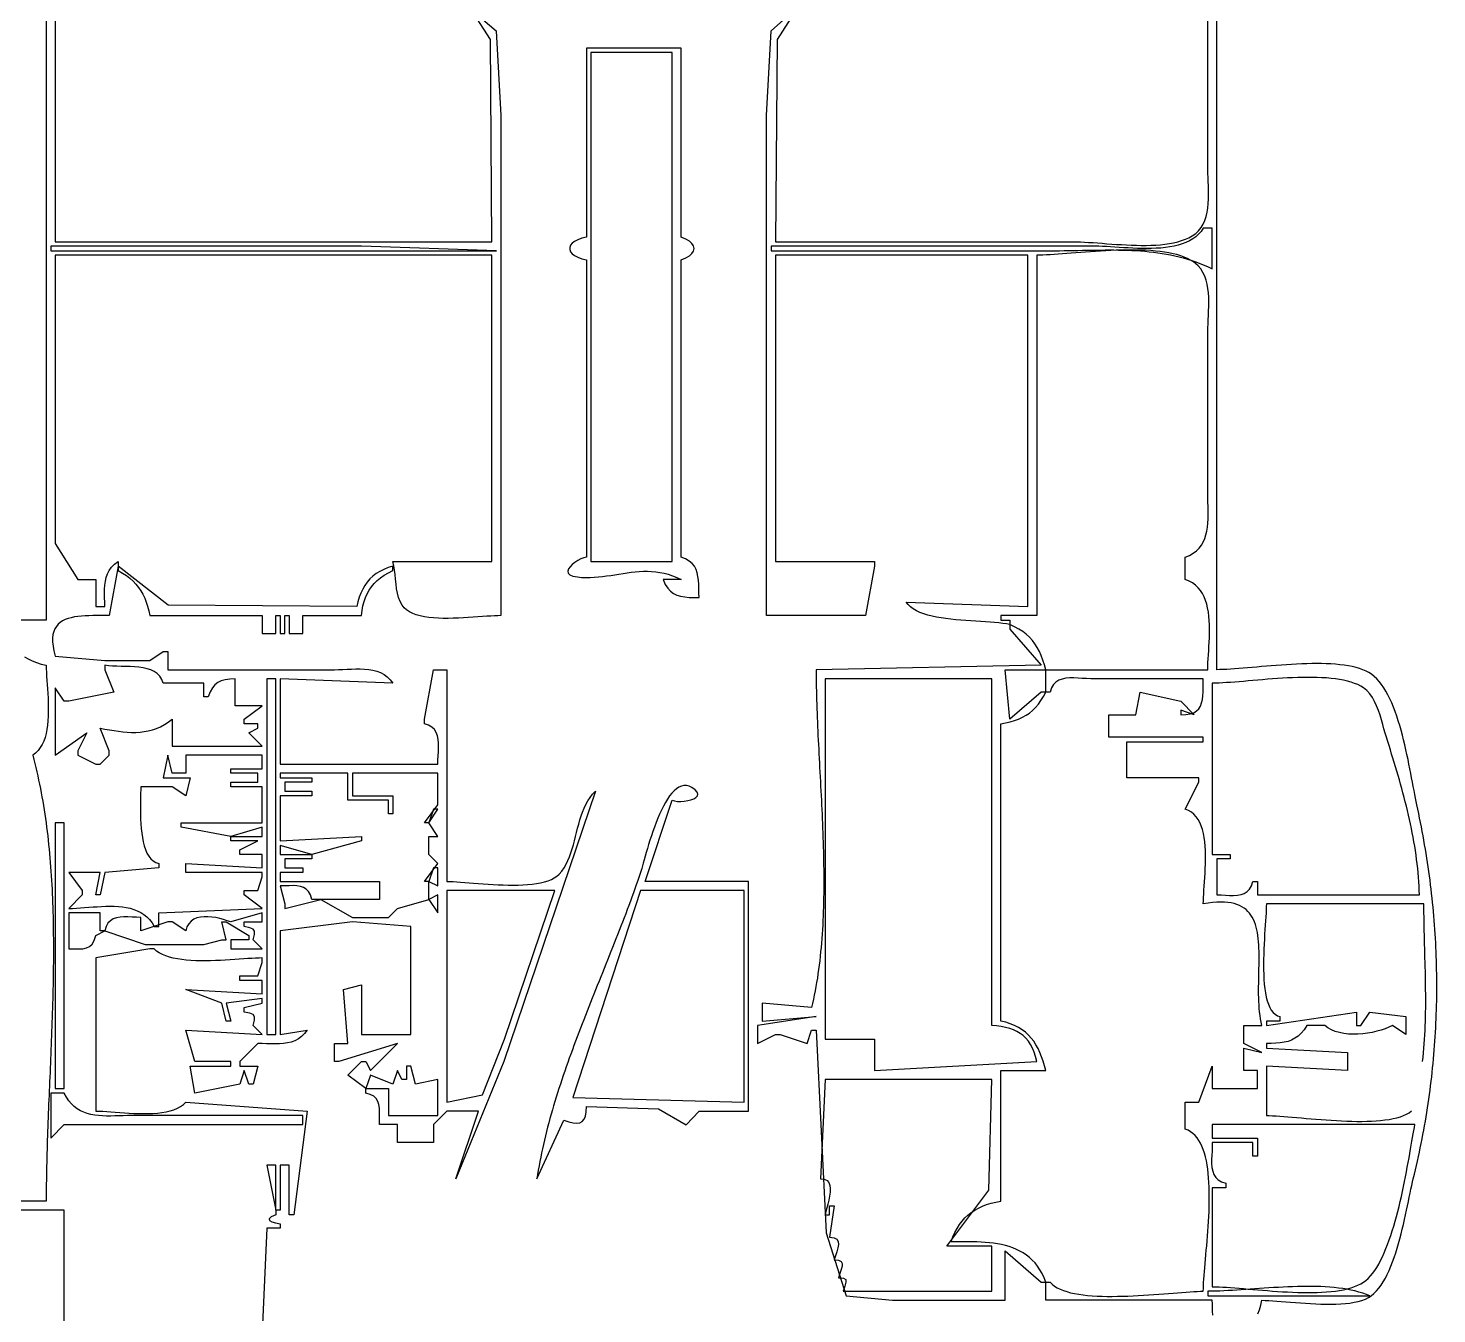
# Model space of a CAD drawing. Header units: metres. Extents: x 0 to 792, y 0 to 1224.
# Drawn here: x 269 to 581.9, y 449 to 734.4 of the extents above; entities that cross this region are included whole.
import ezdxf

# ---------------------------------------------------------------- set-up
doc = ezdxf.new("R2010")
doc.units = ezdxf.units.M

msp = doc.modelspace()

# ---------------------------------------------------------------- linework, layer by layer
for points in [[(273, 1115), (273, 603), (263, 603)], [(577.4243, 562), (577.2719, 562.7129), (577.1166, 563.4788), (576.9576, 564.2937), (576.7941, 565.1534), (576.6253, 566.0539), (576.4506, 566.9912), (576.2692, 567.9612), (576.0802, 568.9599), (575.8831, 569.9831), (575.6769, 571.0269), (575.461, 572.0871), (575.2347, 573.1597), (574.9971, 574.2408), (574.7475, 575.3261), (574.4852, 576.4116), (574.2094, 577.4934), (573.9194, 578.5672), (573.6144, 579.6292), (573.2937, 580.6752), (572.9564, 581.7011), (572.602, 582.7029), (572.2296, 583.6766), (571.8384, 584.618), (571.4277, 585.5232), (570.9968, 586.3881), (570.5449, 587.2086), (570.0713, 587.9806), (569.5752, 588.7001), (569.0559, 589.3631), (568.5126, 589.9655), (567.9445, 590.5032), (567.351, 590.9722), (566.7763, 591.3421), (566.1433, 591.6751), (565.4552, 591.9728), (564.7153, 592.2366), (563.9268, 592.4681), (563.093, 592.6688), (562.2169, 592.8402), (561.302, 592.984), (560.3514, 593.1016), (559.3683, 593.1946), (558.356, 593.2645), (557.3177, 593.3128), (556.2567, 593.3412), (555.1761, 593.351), (554.0792, 593.3439), (552.9692, 593.3213), (551.8494, 593.2849), (550.723, 593.2362), (549.5932, 593.1766), (548.4632, 593.1078), (547.3364, 593.0313), (546.2158, 592.9485), (545.1048, 592.8611), (544.0066, 592.7706), (542.9244, 592.6785), (541.8614, 592.5863), (540.8208, 592.4957), (539.806, 592.408), (538.8201, 592.3249), (537.8663, 592.2479), (536.9479, 592.1785), (536.0682, 592.1183), (535.2303, 592.0689), (534.4374, 592.0316), (533.6929, 592.0081), (533, 592), (533, 1115)], [(275, 751), (275, 687), (372, 687), (371.6821, 731.8951), (362, 747)], [(445, 747), (435.3179, 731.9066), (435, 687), (501, 687), (501.8211, 686.9902), (502.6866, 686.9625), (503.5925, 686.9198), (504.5349, 686.8645), (505.5102, 686.7994), (506.5144, 686.7272), (507.5438, 686.6505), (508.5944, 686.572), (509.6626, 686.4943), (510.7445, 686.4201), (511.8362, 686.352), (512.9339, 686.2929), (514.0339, 686.2452), (515.1322, 686.2117), (516.2251, 686.195), (517.3088, 686.1978), (518.3793, 686.2228), (519.433, 686.2727), (520.466, 686.35), (521.4744, 686.4575), (522.4545, 686.5978), (523.4024, 686.7736), (524.3143, 686.9876), (525.1863, 687.2424), (526.0147, 687.5407), (526.7957, 687.8852), (527.5254, 688.2785), (528.3028, 688.8225), (528.964, 689.4501), (529.5178, 690.1525), (529.9733, 690.9212), (530.3393, 691.7473), (530.6247, 692.6224), (530.8386, 693.5376), (530.9897, 694.4845), (531.087, 695.4543), (531.1395, 696.4384), (531.156, 697.4281), (531.1455, 698.4148), (531.1169, 699.3898), (531.0791, 700.3444), (531.0411, 701.2701), (531.0117, 702.1582), (531, 703), (531, 741)], [(365.0324, 740.5247), (372.9722, 733.787), (374, 715), (374, 604), (373.3238, 603.9881), (372.5655, 603.9552), (371.7333, 603.9055), (370.8357, 603.8431), (369.8809, 603.7721), (368.8774, 603.6967), (367.8336, 603.6211), (366.7578, 603.5494), (365.6584, 603.4857), (364.5437, 603.4343), (363.4222, 603.3991), (362.3022, 603.3845), (361.192, 603.3945), (360.1002, 603.4333), (359.0349, 603.5051), (358.0047, 603.6139), (357.0178, 603.764), (356.0827, 603.9595), (355.2077, 604.2045), (354.4012, 604.5031), (353.6716, 604.8597), (353.0272, 605.2782), (352.4764, 605.7628), (352.0277, 606.3178), (351.583, 607.1257), (351.2499, 608.0175), (351.0065, 608.9751), (350.8314, 609.9804), (350.7027, 611.0152), (350.599, 612.0615), (350.4985, 613.1012), (350.3796, 614.1163), (350.2206, 615.0885), (350, 616), (372, 616), (372, 684), (275, 684), (275, 620), (280, 612), (284, 612), (284, 606), (286, 606), (285.9909, 606.9898), (285.9734, 607.9632), (285.9641, 608.9166), (285.9796, 609.8463), (286.0367, 610.7488), (286.152, 611.6205), (286.3422, 612.4577), (286.6239, 613.2568), (287.0139, 614.0142), (287.5288, 614.7262), (288.1852, 615.3894), (289, 616), (289, 615), (287, 604), (286.0871, 604.0025), (285.1772, 604.0069), (284.2745, 604.0085), (283.3838, 604.0025), (282.5094, 603.9842), (281.6559, 603.9488), (280.8277, 603.8917), (280.0295, 603.8081), (279.2656, 603.6932), (278.5406, 603.5423), (277.8591, 603.3507), (277.2255, 603.1137), (276.6443, 602.8264), (276.12, 602.4843), (275.6571, 602.0824), (275.2602, 601.6162), (274.9338, 601.0809), (274.6823, 600.4716), (274.5103, 599.7838), (274.4222, 599.0127), (274.4227, 598.1534), (274.5161, 597.2014), (274.707, 596.1518), (275, 595), (286, 594), (292, 594), (293, 594), (295, 594), (296, 594), (299, 596), (300, 596), (300, 592), (337, 592), (337.9279, 592.0143), (338.8785, 592.0496), (339.8443, 592.0938), (340.8183, 592.135), (341.7931, 592.1615), (342.7616, 592.1614), (343.7165, 592.1226), (344.6506, 592.0335), (345.5566, 591.8821), (346.4275, 591.6564), (347.2558, 591.3448), (348.0345, 590.9352), (348.7562, 590.4157), (349.4138, 589.7746), (350, 589), (325, 590), (325, 571), (360, 571), (360.0215, 571.9253), (360.0706, 572.8691), (360.1242, 573.8164), (360.1593, 574.752), (360.1527, 575.6608), (360.0813, 576.5276), (359.9221, 577.3373), (359.6519, 578.0748), (359.2477, 578.7249), (358.6864, 579.2726), (357.9448, 579.7026), (357, 580), (357, 581), (359, 592), (362, 592), (362, 545), (362.6551, 544.9894), (363.3852, 544.9598), (364.1837, 544.9139), (365.0441, 544.8549), (365.9598, 544.7855), (366.9244, 544.7088), (367.9312, 544.6276), (368.9739, 544.545), (370.0459, 544.4638), (371.1406, 544.3871), (372.2515, 544.3177), (373.3721, 544.2585), (374.496, 544.2126), (375.6165, 544.1828), (376.7272, 544.1721), (377.8215, 544.1835), (378.8929, 544.2198), (379.9349, 544.2841), (380.941, 544.3792), (381.9047, 544.508), (382.8194, 544.6737), (383.6786, 544.879), (384.4758, 545.1269), (385.2045, 545.4203), (385.8582, 545.7622), (386.4302, 546.1556), (386.9143, 546.6034)], [(528.8518, 681.6558), (528.3509, 682.1221), (527.7873, 682.5484), (527.1643, 682.9362), (526.4851, 683.2871), (525.7529, 683.6025), (524.971, 683.884), (524.1425, 684.133), (523.2708, 684.3511), (522.3589, 684.5397), (521.4103, 684.7005), (520.428, 684.8348), (519.4154, 684.9442), (518.3756, 685.0303), (517.3119, 685.0945), (516.2275, 685.1383), (515.1256, 685.1633), (514.0095, 685.171), (512.8824, 685.1628), (511.7475, 685.1403), (510.608, 685.1049), (509.4672, 685.0583), (508.3284, 685.0019), (507.1946, 684.9372), (506.0693, 684.8657), (504.9555, 684.789), (503.8565, 684.7085), (502.7756, 684.6258), (501.7159, 684.5423), (500.6808, 684.4597), (499.6734, 684.3793), (498.697, 684.3027), (497.7547, 684.2315), (496.8499, 684.167), (495.9857, 684.1109), (495.1654, 684.0646), (494.3921, 684.0297), (493.6693, 684.0076), (493, 684), (493, 604), (485, 604), (485, 603), (487, 603), (487, 602), (486.2549, 602.146), (485.4402, 602.2708), (484.563, 602.3777), (483.6305, 602.4701), (482.6499, 602.5514), (481.6283, 602.6248), (480.5731, 602.6938), (479.4912, 602.7617), (478.39, 602.8319), (477.2766, 602.9077), (476.1582, 602.9925), (475.0419, 603.0895), (473.9351, 603.2023), (472.8448, 603.3341), (471.7783, 603.4883), (470.7427, 603.6683), (469.7452, 603.8773), (468.793, 604.1188), (467.8933, 604.3961), (467.0533, 604.7126), (466.2801, 605.0716), (465.581, 605.4765), (464.9632, 605.9306), (464.4338, 606.4373), (464, 607), (491, 606), (491, 684), (435, 684), (435, 616), (457, 616), (457, 615), (455, 604), (433, 604), (433, 715), (434.0278, 733.8148), (441.392, 740.3742)], [(393, 730), (393, 688), (391.9367, 687.7658), (391.0506, 687.4564), (390.3417, 687.0854), (389.8101, 686.6666), (389.4556, 686.2136), (389.2784, 685.7401), (389.2784, 685.2597), (389.4556, 684.7862), (389.8101, 684.3332), (390.3417, 683.9144), (391.0506, 683.5435), (391.9367, 683.2341), (393, 683), (393, 617), (392.3976, 616.8446), (391.738, 616.5794), (391.0621, 616.2256), (390.4106, 615.8047), (389.8244, 615.3378), (389.3444, 614.8465), (389.0115, 614.3518), (388.8665, 613.8753), (388.9503, 613.4382), (389.3037, 613.0617), (389.9676, 612.7674), (390.983, 612.5764), (391.9281, 612.4973), (392.8666, 612.4646), (393.7992, 612.4729), (394.7263, 612.5168), (395.6487, 612.5907), (396.5668, 612.6893), (397.4813, 612.8071), (398.3928, 612.9386), (399.3019, 613.0785), (400.2091, 613.2212), (401.115, 613.3613), (402.0204, 613.4933), (402.9256, 613.6119), (403.8314, 613.7115), (404.7383, 613.7868), (405.647, 613.8322), (406.5579, 613.8424), (407.4718, 613.8118), (408.3891, 613.735), (409.3106, 613.6067), (410.2367, 613.4212), (411.1681, 613.1733), (412.1054, 612.8574), (413.0491, 612.4681), (414, 612), (410, 612), (410.5012, 610.9318), (411.0575, 610.0756), (411.6731, 609.4074), (412.3523, 608.9036), (413.0992, 608.5403), (413.9183, 608.2938), (414.8136, 608.1402), (415.7895, 608.056), (416.8502, 608.0171), (418, 608), (417.9722, 609.0145), (417.9547, 609.9967), (417.9277, 610.942), (417.8715, 611.8454), (417.7664, 612.7024), (417.5925, 613.508), (417.3302, 614.2577), (416.9596, 614.9466), (416.461, 615.57), (415.8147, 616.1232), (415.001, 616.6015), (414, 617), (414, 683), (415.0377, 683.4159), (415.8448, 683.8878), (416.4213, 684.4018), (416.7673, 684.9439), (416.8826, 685.4999), (416.7673, 686.056), (416.4214, 686.598), (415.8449, 687.112), (415.0377, 687.584), (414, 688), (414, 730), (393, 730)], [(394, 729), (394, 616), (412, 616), (412, 729), (394, 729)], [(530, 690), (529.513, 689.3012), (528.9561, 688.675), (528.334, 688.1177), (527.6513, 687.6257), (526.9127, 687.1954), (526.1228, 686.8231), (525.2865, 686.5052), (524.4083, 686.2381), (523.4929, 686.0182), (522.545, 685.8418), (521.5694, 685.7054), (520.5706, 685.6053), (519.5534, 685.5379), (518.5225, 685.4996), (517.4825, 685.4867), (516.4381, 685.4957), (515.394, 685.5228), (514.3549, 685.5646), (513.3254, 685.6174), (512.3104, 685.6775), (511.3143, 685.7413), (510.342, 685.8052), (509.398, 685.8657), (508.4872, 685.919), (507.6141, 685.9616), (506.7835, 685.9897), (506, 686), (434, 686), (434, 685), (496, 685), (497.031, 685.003), (498.0592, 685.0114), (499.0845, 685.0242), (500.1068, 685.0405), (501.1262, 685.0592), (502.1426, 685.0792), (503.156, 685.0998), (504.1662, 685.1198), (505.1734, 685.1382), (506.1775, 685.1541), (507.1785, 685.1665), (508.1762, 685.1743), (509.1708, 685.1767), (510.1621, 685.1725), (511.1501, 685.1608), (512.1349, 685.1407), (513.1163, 685.111), (514.0944, 685.0709), (515.0691, 685.0193), (516.0403, 684.9553), (517.0081, 684.8778), (517.9725, 684.7859), (518.9333, 684.6786), (519.8906, 684.5548), (520.8443, 684.4136), (521.7944, 684.254), (522.7409, 684.075), (523.6838, 683.8756), (524.6229, 683.6549), (525.5584, 683.4117), (526.4901, 683.1452), (527.418, 682.8544), (528.3421, 682.5382), (529.2624, 682.1956), (530.1788, 681.8257), (531.0914, 681.4275), (532, 681), (532, 690), (530, 690)], [(274, 686), (274, 685), (373, 685), (343, 686), (274, 686)], [(532.1173, 448.7267), (532.0712, 449.5924), (532.0339, 450.429), (532.009, 451.2328), (532, 452), (495, 452), (495, 456), (496, 456), (496.4439, 455.5568), (496.9621, 455.1543), (497.5506, 454.7908), (498.2052, 454.4648), (498.922, 454.1745), (499.697, 453.9183), (500.5261, 453.6947), (501.4052, 453.5019), (502.3304, 453.3383), (503.2977, 453.2023), (504.3029, 453.0923), (505.3422, 453.0066), (506.4113, 452.9436), (507.5064, 452.9016), (508.6234, 452.8791), (509.7582, 452.8744), (510.9068, 452.8858), (512.0653, 452.9118), (513.2295, 452.9506), (514.3954, 453.0008), (515.5591, 453.0605), (516.7164, 453.1282), (517.8634, 453.2023), (518.9961, 453.281), (520.1103, 453.3629), (521.2021, 453.4462), (522.2674, 453.5294), (523.3023, 453.6107), (524.3026, 453.6886), (525.2644, 453.7614), (526.1836, 453.8275), (527.0562, 453.8852), (527.8781, 453.933), (528.6454, 453.9691), (529.3541, 453.992), (530, 454), (530.008, 454.6006), (530.0311, 455.256), (530.0678, 455.9631), (530.1165, 456.7185), (530.1758, 457.5192), (530.2441, 458.3619), (530.32, 459.2436), (530.4019, 460.161), (530.4883, 461.111), (530.5777, 462.0904), (530.6686, 463.096), (530.7595, 464.1248), (530.8489, 465.1734), (530.9352, 466.2387), (531.0171, 467.3176), (531.0928, 468.407), (531.1611, 469.5035), (531.2202, 470.6041), (531.2688, 471.7056), (531.3053, 472.8049), (531.3283, 473.8987), (531.3361, 474.9838), (531.3273, 476.0572), (531.3005, 477.1157), (531.254, 478.156), (531.1863, 479.1751), (531.0961, 480.1697), (530.9817, 481.1366), (530.8416, 482.0728), (530.6744, 482.9751), (530.4785, 483.8402), (530.2524, 484.665), (529.9946, 485.4463), (529.7037, 486.1811), (529.378, 486.866), (529.0161, 487.4979), (528.6165, 488.0738), (528.1777, 488.5903), (527.6982, 489.0443), (527.1763, 489.4327), (526.6108, 489.7523), (526, 490), (526, 496), (529, 496), (532, 504), (532, 499), (542, 499), (542, 503), (539, 503), (539, 508), (543, 507), (539, 509), (539, 513), (543, 513), (542.84, 513.7326), (542.7044, 514.4788), (542.5913, 515.2371), (542.499, 516.0063), (542.4258, 516.785), (542.3697, 517.5718), (542.3292, 518.3654), (542.3023, 519.1646), (542.2873, 519.9679), (542.2824, 520.774), (542.2859, 521.5816), (542.2959, 522.3893), (542.3108, 523.1959), (542.3286, 523.9999), (542.3478, 524.8001), (542.3663, 525.5951), (542.3826, 526.3835), (542.3948, 527.1641), (542.4011, 527.9355), (542.3998, 528.6964), (542.3891, 529.4454), (542.3672, 530.1812), (542.3324, 530.9024), (542.2828, 531.6078), (542.2166, 532.2959), (542.1322, 532.9655), (542.0277, 533.6152), (541.9014, 534.2437), (541.7514, 534.8497), (541.5761, 535.4318), (541.3736, 535.9886), (541.1421, 536.5189), (540.8799, 537.0213), (540.5852, 537.4944), (540.2562, 537.937), (539.8911, 538.3477), (539.4883, 538.7252), (539.0458, 539.068), (538.5619, 539.375), (538.0349, 539.6448), (537.4629, 539.8759), (536.8442, 540.0671), (536.1771, 540.2171), (535.4596, 540.3245), (534.6901, 540.388), (533.8668, 540.4063), (532.988, 540.3779), (532.0517, 540.3016), (531.0563, 540.1761), (530, 540), (530.0107, 540.6757), (530.0403, 541.4155), (530.0847, 542.2125), (530.14, 543.0601), (530.2021, 543.9516), (530.267, 544.8804), (530.3308, 545.8397), (530.3894, 546.8229), (530.4389, 547.8234), (530.4752, 548.8344), (530.4943, 549.8493), (530.4922, 550.8614), (530.465, 551.8641), (530.4086, 552.8505), (530.319, 553.8142), (530.1922, 554.7484), (530.0243, 555.6464), (529.8112, 556.5016), (529.5489, 557.3072), (529.2335, 558.0567), (528.8608, 558.7433), (528.427, 559.3604), (527.928, 559.9013), (527.3599, 560.3593), (526.7185, 560.7277), (526, 561), (529, 567), (529, 568), (513, 568), (513, 576), (530, 576), (530, 577), (509, 577), (509, 582), (515, 582), (516, 587), (525, 585), (528, 582), (525, 583), (525, 582), (526.1338, 582.0206), (527.0821, 582.1733), (527.8613, 582.4491), (528.488, 582.839), (528.9788, 583.3339), (529.3502, 583.9251), (529.6189, 584.6033), (529.8013, 585.3598), (529.9141, 586.1854), (529.9738, 587.0712), (529.9969, 588.0082), (530.0001, 588.9875), (530, 590), (505, 590), (504.0725, 590.0215), (503.1273, 590.0708), (502.1793, 590.1248), (501.2435, 590.1602), (500.335, 590.1539), (499.4688, 590.0828), (498.6599, 589.9238), (497.9232, 589.6537), (497.2739, 589.2494), (496.7269, 588.6878), (496.2973, 587.9457), (496, 587), (495, 587), (495, 592), (531, 592), (531.0107, 592.7711), (531.0398, 593.5856), (531.0827, 594.4382), (531.1345, 595.3235), (531.1906, 596.2363), (531.2464, 597.171), (531.2971, 598.1224), (531.338, 599.0851), (531.3645, 600.0539), (531.3719, 601.0232), (531.3555, 601.9878), (531.3106, 602.9423), (531.2325, 603.8814), (531.1165, 604.7998), (530.9579, 605.692), (530.7521, 606.5527), (530.4944, 607.3766), (530.18, 608.1583), (529.8043, 608.8925), (529.3626, 609.5738), (528.8502, 610.1969), (528.2624, 610.7564), (527.5946, 611.247), (526.842, 611.6633), (526, 612), (526, 617), (526.9465, 617.3778), (527.7694, 617.8356), (528.477, 618.3671), (529.0778, 618.9661), (529.5803, 619.6266), (529.9928, 620.3424), (530.3238, 621.1072), (530.5818, 621.915), (530.7752, 622.7595), (530.9123, 623.6347), (531.0018, 624.5344), (531.0519, 625.4523), (531.0712, 626.3825), (531.068, 627.3186), (531.0509, 628.2546), (531.0282, 629.1842), (531.0084, 630.1014), (531, 631), (531, 667), (531.013, 667.8551), (531.0463, 668.7559), (531.0913, 669.6944), (531.1396, 670.6626), (531.1825, 671.6522), (531.2114, 672.6554), (531.2179, 673.664), (531.1933, 674.67), (531.1291, 675.6653), (531.0167, 676.6418), (530.8476, 677.5916), (530.6133, 678.5064), (530.305, 679.3783), (529.9144, 680.1992), (529.4328, 680.9611), (528.8518, 681.6559)], [(289, 615), (289, 614), (289.9415, 613.451), (290.8022, 612.878), (291.5857, 612.2775), (292.2958, 611.6459), (292.9363, 610.98), (293.5108, 610.2762), (294.0231, 609.5311), (294.4769, 608.7412), (294.876, 607.9032), (295.2242, 607.0134), (295.525, 606.0686), (295.7824, 605.0653), (296, 604), (321, 604), (321, 600), (324, 600), (324, 604), (325, 604), (325, 600), (326, 600), (326, 604), (327, 604), (327, 600), (330, 600), (330, 604), (343, 604), (343.1522, 605.1026), (343.3575, 606.1374), (343.6191, 607.1076), (343.9399, 608.0167), (344.323, 608.8679), (344.7714, 609.6647), (345.2884, 610.4104), (345.8769, 611.1083), (346.54, 611.7619), (347.2808, 612.3745), (348.1023, 612.9495), (349.0077, 613.4902), (350, 614), (350, 615), (348.9444, 614.6618), (347.9742, 614.2694), (347.0862, 613.8213), (346.277, 613.3164), (345.5434, 612.7533), (344.8821, 612.1308), (344.2897, 611.4475), (343.763, 610.7022), (343.2988, 609.8935), (342.8936, 609.0203), (342.5443, 608.0811), (342.2475, 607.0748), (342, 606), (300.1049, 606.3179), (289, 615)], [(487, 602), (487, 601), (494, 593), (444, 592), (444.0023, 591.0575), (444.0091, 590.1097), (444.0203, 589.1566), (444.0357, 588.1986), (444.0549, 587.2356), (444.0778, 586.2679), (444.1043, 585.2957), (444.1341, 584.319), (444.167, 583.338), (444.2028, 582.353), (444.2412, 581.364), (444.2822, 580.3712), (444.3255, 579.3747), (444.3708, 578.3748), (444.4181, 577.3716), (444.467, 576.3651), (444.5174, 575.3557), (444.5691, 574.3434), (444.6218, 573.3284), (444.6754, 572.3109), (444.7297, 571.291), (444.7844, 570.2688), (444.8394, 569.2446), (444.8945, 568.2185), (444.9493, 567.1905), (445.0039, 566.161), (445.0578, 565.1301), (445.111, 564.0978), (445.1633, 563.0644), (445.2144, 562.03), (445.2641, 560.9948), (445.3122, 559.9589), (445.3585, 558.9225), (445.4029, 557.8858), (445.445, 556.8488), (445.4848, 555.8118), (445.522, 554.775), (445.5564, 553.7383), (445.5877, 552.7022), (445.6159, 551.6665), (445.6407, 550.6317), (445.6618, 549.5977), (445.6792, 548.5648), (445.6925, 547.533), (445.7016, 546.5027), (445.7062, 545.4738), (445.7062, 544.4467), (445.7014, 543.4213), (445.6916, 542.398), (445.6765, 541.3768), (445.656, 540.3578), (445.6298, 539.3414), (445.5977, 538.3275), (445.5596, 537.3165), (445.5153, 536.3083), (445.4645, 535.3032), (445.407, 534.3014), (445.3426, 533.303), (445.2712, 532.3081), (445.1925, 531.3169), (445.1063, 530.3295), (445.0124, 529.3462), (444.9106, 528.3671), (444.8008, 527.3923), (444.6826, 526.422), (444.556, 525.4563), (444.4206, 524.4954), (444.2763, 523.5395), (444.123, 522.5887), (443.9603, 521.6432), (443.7881, 520.703), (443.6061, 519.7685), (443.4143, 518.8397), (443.2123, 517.9168), (443, 517), (432, 518), (432, 514), (444, 515), (431, 513), (431, 509), (435, 511), (436, 511), (442, 509), (443, 512), (444, 512), (446.1998, 467), (450.7029, 453.0278), (461, 452), (486, 452), (486, 463), (494, 456), (495, 456), (494.6158, 457.008), (494.1839, 457.9381), (493.7063, 458.7931), (493.1852, 459.5764), (492.6226, 460.2911), (492.0207, 460.9402), (491.3815, 461.527), (490.7071, 462.0545), (489.9997, 462.526), (489.2613, 462.9444), (488.494, 463.3131), (487.6999, 463.6351), (486.8811, 463.9136), (486.0397, 464.1517), (485.1779, 464.3525), (484.2976, 464.5193), (483.4011, 464.655), (482.4903, 464.763), (481.5674, 464.8462), (480.6345, 464.9079), (479.6937, 464.9511), (478.7471, 464.9791), (477.7967, 464.995), (476.8447, 465.0019), (475.8932, 465.0029), (474.9442, 465.0012), (474, 465), (474.3953, 466.058), (474.8343, 467.0419), (475.3181, 467.9536), (475.8478, 468.7952), (476.4243, 469.5686), (477.0487, 470.2759), (477.7222, 470.9192), (478.4457, 471.5003), (479.2203, 472.0214), (480.047, 472.4845), (480.927, 472.8915), (481.8612, 473.2446), (482.8507, 473.5457), (483.8966, 473.7968), (485, 474), (485, 503), (495, 503), (494.724, 504.0704), (494.419, 505.0953), (494.0813, 506.0734), (493.7071, 507.0035), (493.2926, 507.8846), (492.8341, 508.7153), (492.3279, 509.4946), (491.77, 510.2212), (491.1569, 510.8941), (490.4847, 511.512), (489.7496, 512.0738), (488.9479, 512.5783), (488.0759, 513.0243), (487.1297, 513.4107), (486.1057, 513.7363), (485, 514), (485, 580), (486.0843, 580.1957), (487.1066, 580.4313), (488.0693, 580.7116), (488.9752, 581.0411), (489.8268, 581.4246), (490.6267, 581.8669), (491.3776, 582.3725), (492.0821, 582.9462), (492.7428, 583.5926), (493.3623, 584.3165), (493.9433, 585.1226), (494.4883, 586.0155), (495, 587), (494, 587), (487, 581), (486, 592), (495, 592), (494.6984, 593.1044), (494.3656, 594.147), (493.996, 595.1292), (493.5837, 596.0529), (493.1229, 596.9195), (492.6079, 597.7308), (492.0329, 598.4885), (491.3921, 599.1941), (490.6798, 599.8494), (489.8902, 600.4559), (489.0176, 601.0155), (488.0561, 601.5296), (487, 602)], [(268.1994, 594.8759), (269.0239, 594.3843), (269.9138, 593.9509), (270.8714, 593.5757), (271.8993, 593.2588), (273, 593), (273.0119, 592.2308), (273.0445, 591.4085), (273.093, 590.5393), (273.1525, 589.6295), (273.2183, 588.6853), (273.2856, 587.7132), (273.3496, 586.7193), (273.4054, 585.71), (273.4482, 584.6915), (273.4733, 583.6702), (273.4759, 582.6524), (273.4511, 581.6443), (273.3942, 580.6523), (273.3003, 579.6826), (273.1647, 578.7415), (272.9824, 577.8354), (272.7489, 576.9706), (272.4591, 576.1533), (272.1084, 575.3897), (271.692, 574.6864), (271.2049, 574.0494), (270.6425, 573.4852), (270, 573), (270.2403, 572.0912), (270.4729, 571.1783), (270.6976, 570.2613), (270.9148, 569.3404), (271.1244, 568.4156), (271.3265, 567.487), (271.5214, 566.5547), (271.7091, 565.6187), (271.8896, 564.6791), (272.0632, 563.736), (272.23, 562.7895), (272.3899, 561.8396), (272.5433, 560.8865), (272.69, 559.9301), (272.8304, 558.9706), (272.9645, 558.0081), (273.0923, 557.0426), (273.214, 556.0741), (273.3298, 555.1029), (273.4397, 554.1289), (273.5438, 553.1522), (273.6423, 552.1729), (273.7353, 551.1911), (273.8228, 550.2069), (273.905, 549.2202), (273.9819, 548.2313), (274.0538, 547.2402), (274.1207, 546.2469), (274.1827, 545.2515), (274.24, 544.2542), (274.2926, 543.2549), (274.3406, 542.2538), (274.3842, 541.2509), (274.4235, 540.2463), (274.4586, 539.2402), (274.4896, 538.2324), (274.5166, 537.2232), (274.5397, 536.2127), (274.559, 535.2008), (274.5747, 534.1876), (274.5868, 533.1734), (274.5955, 532.158), (274.6008, 531.1416), (274.603, 530.1243), (274.602, 529.1061), (274.598, 528.0871), (274.5912, 527.0675), (274.5815, 526.0472), (274.5692, 525.0263), (274.5544, 524.005), (274.5371, 522.9833), (274.5175, 521.9612), (274.4956, 520.9389), (274.4717, 519.9164), (274.4457, 518.8938), (274.4179, 517.8712), (274.3882, 516.8486), (274.3569, 515.8262), (274.3241, 514.8039), (274.2898, 513.782), (274.2541, 512.7603), (274.2173, 511.7392), (274.1793, 510.7185), (274.1403, 509.6984), (274.1004, 508.6789), (274.0597, 507.6602), (274.0184, 506.6423), (273.9765, 505.6253), (273.9341, 504.6092), (273.8914, 503.5942), (273.8485, 502.5803), (273.8054, 501.5676), (273.7623, 500.5561), (273.7194, 499.546), (273.6766, 498.5372), (273.6342, 497.53), (273.5922, 496.5243), (273.5507, 495.5203), (273.5099, 494.518), (273.4699, 493.5175), (273.4307, 492.5188), (273.3925, 491.5221), (273.3555, 490.5274), (273.3196, 489.5348), (273.285, 488.5444), (273.2519, 487.5562), (273.2203, 486.5704), (273.1904, 485.5869), (273.1622, 484.6059), (273.1359, 483.6275), (273.1115, 482.6517), (273.0893, 481.6786), (273.0693, 480.7082), (273.0515, 479.7407), (273.0362, 478.7762), (273.0235, 477.8146), (273.0133, 476.8562), (273.006, 475.9008), (273.0015, 474.9487), (273, 474), (223, 474)], [(286, 593), (286, 592), (288, 587), (278, 585), (277, 585), (275, 588), (275, 573), (282, 578), (280, 574), (280, 573), (284, 571), (285, 571), (287, 573), (287, 574), (285, 579), (286.0422, 578.8085), (287.0677, 578.6279), (288.0772, 578.4639), (289.0715, 578.3219), (290.0515, 578.2075), (291.0181, 578.1262), (291.9719, 578.0836), (292.914, 578.0851), (293.8452, 578.1363), (294.7662, 578.2428), (295.6779, 578.41), (296.5811, 578.6436), (297.4768, 578.949), (298.3656, 579.3318), (299.2486, 579.7976), (300.1264, 580.3518), (301, 581), (301, 575), (321, 575), (318, 578), (320, 579), (320, 580), (317, 580), (317, 581), (321, 584), (315, 584), (315, 590), (313.8082, 589.8889), (312.7785, 589.7313), (311.8928, 589.4947), (311.1333, 589.147), (310.4822, 588.6559), (309.9215, 587.9892), (309.4334, 587.1146), (309, 586), (308, 586), (308, 589), (299, 589), (298.6633, 589.8485), (298.2051, 590.554), (297.6376, 591.1298), (296.9735, 591.5897), (296.2251, 591.9471), (295.405, 592.2157), (294.5256, 592.409), (293.5993, 592.5406), (292.6387, 592.624), (291.6562, 592.6729), (290.6643, 592.7007), (289.6754, 592.7212), (288.7021, 592.7477), (287.7568, 592.794), (286.8519, 592.8735), (286, 593)], [(322, 590), (322, 511), (324, 511), (324, 590), (322, 590)], [(446, 590), (446, 510), (457, 510), (457, 503), (493, 505), (492.741, 506.0878), (492.4264, 507.0812), (492.0556, 507.9838), (491.628, 508.7991), (491.1429, 509.5304), (490.5998, 510.1814), (489.998, 510.7554), (489.337, 511.2561), (488.6161, 511.687), (487.8348, 512.0514), (486.9924, 512.3529), (486.0883, 512.595), (485.1219, 512.7812), (484.0927, 512.915), (483, 513), (483, 590), (446, 590)], [(570.6558, 577), (570.3912, 577.8786), (570.1262, 578.8295), (569.8521, 579.8328), (569.5605, 580.8689), (569.243, 581.9181), (568.891, 582.9606), (568.4961, 583.9767), (568.0498, 584.9468), (567.5436, 585.8511), (566.9691, 586.6699), (566.3177, 587.3835), (565.581, 587.9722), (564.9686, 588.3407), (564.3015, 588.6715), (563.5826, 588.9663), (562.8152, 589.2266), (562.0023, 589.4541), (561.1471, 589.6503), (560.2527, 589.8169), (559.3223, 589.9555), (558.3589, 590.0676), (557.3657, 590.155), (556.3459, 590.2193), (555.3025, 590.2619), (554.2386, 590.2846), (553.1575, 590.289), (552.0622, 590.2766), (550.9559, 590.2492), (549.8417, 590.2082), (548.7227, 590.1553), (547.602, 590.0922), (546.4829, 590.0204), (545.3683, 589.9415), (544.2615, 589.8572), (543.1655, 589.7691), (542.0835, 589.6788), (541.0187, 589.5878), (539.9741, 589.4979), (538.9528, 589.4106), (537.9581, 589.3275), (536.993, 589.2503), (536.0607, 589.1805), (535.1642, 589.1198), (534.3068, 589.0698), (533.4915, 589.0321), (532.7215, 589.0082), (532, 589)], [(532, 589), (532, 551), (536, 551), (536, 550), (533, 550), (533, 542), (533.9583, 541.98), (534.9097, 541.9379), (535.841, 541.9006), (536.7393, 541.895), (537.5913, 541.948), (538.3841, 542.0863), (539.1044, 542.337), (539.7393, 542.7268), (540.2756, 543.2826), (540.7001, 544.0314), (541, 545), (542, 545), (542, 542), (578, 542), (577.9722, 542.9736), (577.9296, 543.9498), (577.8723, 544.9283), (577.801, 545.909), (577.716, 546.8915), (577.6177, 547.8756), (577.5066, 548.8611), (577.3832, 549.8478), (577.2478, 550.8354), (577.1009, 551.8237), (576.9429, 552.8125), (576.7742, 553.8015), (576.5953, 554.7905), (576.4067, 555.7793), (576.2087, 556.7675), (576.0017, 557.7551), (575.7863, 558.7418), (575.5629, 559.7273), (575.3318, 560.7114), (575.0935, 561.6938), (574.8484, 562.6744), (574.597, 563.6528), (574.3398, 564.629), (574.0771, 565.6025), (573.8093, 566.5733), (573.537, 567.541), (573.2604, 568.5055), (572.9802, 569.4664), (572.6967, 570.4237), (572.4102, 571.3769), (572.1214, 572.3259), (571.8306, 573.2705), (571.5382, 574.2105), (571.2446, 575.1455), (570.9504, 576.0754), (570.6559, 577)], [(300, 573), (299, 568), (305, 568), (304, 564), (301, 566), (295, 566), (294, 566), (293.9944, 565.3172), (293.9806, 564.5502), (293.963, 563.7102), (293.9459, 562.8084), (293.9338, 561.8563), (293.9311, 560.8651), (293.9421, 559.8461), (293.9712, 558.8107), (294.0229, 557.7701), (294.1015, 556.7357), (294.2115, 555.7188), (294.3571, 554.7307), (294.5429, 553.7827), (294.7731, 552.8861), (295.0523, 552.0522), (295.3847, 551.2924), (295.7748, 550.6179), (296.227, 550.0402), (296.7457, 549.5704), (297.3352, 549.2199), (298, 549), (298, 548), (286, 547), (285, 542), (284, 542), (285, 547), (278, 547), (281, 543), (281, 542), (278, 539), (278.8495, 539.0135), (279.7249, 539.0503), (280.6224, 539.1046), (281.5378, 539.1707), (282.4671, 539.2427), (283.4063, 539.315), (284.3515, 539.3817), (285.2985, 539.4372), (286.2433, 539.4756), (287.1821, 539.4912), (288.1107, 539.4783), (289.0251, 539.431), (289.9213, 539.3437), (290.7953, 539.2106), (291.6431, 539.0258), (292.4607, 538.7837), (293.244, 538.4786), (293.9891, 538.1045), (294.6919, 537.6559), (295.3484, 537.1268), (295.9545, 536.5117), (296.5064, 535.8046), (297, 535), (298, 535), (298, 538), (321, 539), (317, 542), (317, 543), (320, 543), (321, 546), (321, 547), (304, 547), (304, 549), (321, 548), (321, 551), (316, 551), (316, 552), (320, 554), (314, 554), (314, 555), (321, 555), (321, 557), (314, 555), (303, 557), (303, 558), (321, 558), (321, 566), (314, 566), (314, 567), (320, 567), (320, 569), (314, 569), (314, 570), (321, 570), (321, 573), (304, 573), (304, 569), (301, 569), (300, 573)], [(325, 569), (325, 568), (332, 568), (332, 567), (326, 567), (326, 565), (332, 565), (332, 564), (325, 564), (325, 554), (343, 555), (343, 554), (332, 551), (325, 553), (325, 551), (332, 551), (332, 550), (326, 550), (326, 548), (330, 548), (330, 547), (325, 547), (325, 545), (347, 545), (347, 541), (333, 541), (332, 541), (331.7012, 541.9869), (331.289, 542.7389), (330.7723, 543.2867), (330.1604, 543.6612), (329.4624, 543.8934), (328.6873, 544.0141), (327.8444, 544.0543), (326.9428, 544.0447), (325.9916, 544.0163), (325, 544), (326, 540), (326, 539), (334, 541), (341, 537), (342, 537), (349, 537), (351, 539), (358, 541), (360, 538), (360, 542), (358, 541), (358, 545), (360, 544), (360, 548), (359, 548), (358, 545), (357, 545), (360, 549), (358, 551), (358, 555), (360, 555), (358, 558), (360, 561), (359, 561), (358, 558), (357, 558), (360, 562), (360, 568), (360, 569), (341, 569), (341, 564), (350, 564), (350, 560), (349, 560), (349, 563), (340, 563), (340, 569), (325, 569)], [(386.9143, 546.6033), (387.4986, 547.3), (388.0161, 548.0393), (388.4737, 548.8168), (388.8784, 549.628), (389.237, 550.4687), (389.5565, 551.3343), (389.8438, 552.2206), (390.1058, 553.123), (390.3495, 554.0373), (390.5818, 554.959), (390.8096, 555.8837), (391.0399, 556.8071), (391.2795, 557.7247), (391.5353, 558.6322), (391.8145, 559.5251), (392.1237, 560.3991), (392.47, 561.2498), (392.8603, 562.0728), (393.3015, 562.8638), (393.8006, 563.6182), (394.3644, 564.3317), (395, 565), (374.6559, 505), (364, 479), (369, 494), (362, 494), (359, 491), (359, 487), (351, 487), (351, 491), (347, 491), (347.0163, 491.9916), (347.0447, 492.9427), (347.0542, 493.8444), (347.0141, 494.6873), (346.8934, 495.4623), (346.6612, 496.1604), (346.2866, 496.7723), (345.7388, 497.289), (344.9869, 497.7012), (344, 498), (344, 499), (349, 499), (349, 493), (360, 493), (360, 501), (355, 500), (354, 504), (353, 504), (353, 501), (352, 501), (351, 503), (350, 500), (345, 502), (344, 499), (340, 502), (343, 505), (344, 505), (345, 503), (351, 509), (338, 505), (337, 505), (337, 509), (340, 509), (339, 521), (343, 522), (343, 511), (354, 511), (354, 535), (341, 536), (325, 534), (325, 511), (331, 512), (330.3958, 511.1974), (329.7315, 510.5449), (329.0124, 510.0277), (328.2439, 509.6306), (327.4314, 509.3388), (326.5805, 509.1374), (325.6964, 509.0113), (324.7846, 508.9456), (323.8505, 508.9254), (322.8996, 508.9356), (321.9373, 508.9615), (320.9689, 508.9879), (320, 509), (316, 505), (316, 504), (320, 504), (319, 500), (318, 500), (317, 503), (316, 500), (306, 498), (305, 504), (314, 504), (314, 505), (306, 505), (304, 512), (321, 511), (319, 513), (319.2502, 514.1829), (319.257, 514.9434), (318.9387, 515.4125), (318.2136, 515.721), (317, 516), (317, 517), (321, 518), (321, 519), (313, 518), (314, 514), (313, 514), (312, 518), (304, 521), (321, 520), (321, 523), (316, 523), (316, 524), (320, 524), (321, 527), (321, 528), (320.2961, 527.9884), (319.5251, 527.9594), (318.693, 527.9161), (317.8061, 527.8615), (316.8706, 527.7987), (315.8927, 527.7307), (314.8786, 527.6606), (313.8346, 527.5914), (312.7668, 527.5263), (311.6815, 527.4682), (310.5849, 527.4203), (309.4831, 527.3856), (308.3825, 527.3672), (307.2891, 527.368), (306.2093, 527.3913), (305.1492, 527.44), (304.115, 527.5172), (303.113, 527.626), (302.1494, 527.7694), (301.2303, 527.9505), (300.3621, 528.1723), (299.5508, 528.438), (298.8027, 528.7505), (298.1241, 529.113), (297.5211, 529.5284), (297, 530), (296, 530), (284, 528), (284, 494), (284.751, 493.9875), (285.5675, 493.9533), (286.4419, 493.9022), (287.3666, 493.8388), (288.334, 493.7678), (289.3367, 493.6941), (290.367, 493.6223), (291.4174, 493.5572), (292.4803, 493.5036), (293.5482, 493.4661), (294.6136, 493.4494), (295.6687, 493.4584), (296.7062, 493.4978), (297.7184, 493.5723), (298.6979, 493.6866), (299.6369, 493.8455), (300.528, 494.0537), (301.3636, 494.3159), (302.1361, 494.6369), (302.8381, 495.0214), (303.4619, 495.4742), (304, 496), (331, 494), (328, 471), (327, 471), (327, 482), (325, 482), (325, 472), (324, 472), (324, 482), (322, 482), (324, 472), (324, 471), (322.9608, 470.5007), (322.5395, 470.0667), (322.6344, 469.6988), (323.1438, 469.3978), (323.9663, 469.1646), (325, 469), (325, 468), (322, 468), (321, 445)], [(382, 479), (388, 492), (389.0724, 491.6217), (390.0149, 491.3918), (390.8277, 491.3229), (391.5112, 491.4277), (392.0658, 491.7188), (392.4916, 492.209), (392.789, 492.9107), (392.9584, 493.8369), (393, 495), (408.9769, 494.5046), (415.1111, 490.9676), (418, 494), (429, 494), (429, 545), (406, 545), (412, 563), (412.5562, 562.8496), (413.2242, 562.7695), (413.9634, 562.7572), (414.7335, 562.8104), (415.4939, 562.9268), (416.2044, 563.1041), (416.8244, 563.34), (417.3135, 563.632), (417.6314, 563.978), (417.7376, 564.3755), (417.5917, 564.8222), (417.1533, 565.3158), (416.3819, 565.8541), (415.785, 566.1347), (415.2003, 566.2729), (414.6281, 566.2773), (414.0686, 566.1563), (413.5222, 565.9186), (412.9892, 565.5726), (412.4699, 565.127), (411.9645, 564.5901), (411.4734, 563.9707), (410.9969, 563.2772), (410.5354, 562.5181), (410.089, 561.702), (409.6581, 560.8375), (409.243, 559.933), (408.8441, 558.9972), (408.4615, 558.0385), (408.0957, 557.0655), (407.7469, 556.0867), (407.4154, 555.1107), (407.1016, 554.146), (406.8057, 553.2012), (406.528, 552.2847), (406.2689, 551.4052), (406.0287, 550.5712), (405.8075, 549.7911), (405.6059, 549.0737), (405.424, 548.4273), (405.2622, 547.8605), (405.1207, 547.3819), (405, 547), (404.6931, 546.0882), (404.3807, 545.1747), (404.0629, 544.2596), (403.7399, 543.3429), (403.412, 542.4246), (403.0794, 541.5047), (402.7422, 540.5833), (402.4009, 539.6604), (402.0554, 538.7361), (401.7062, 537.8103), (401.3534, 536.8831), (400.9972, 535.9546), (400.6379, 535.0247), (400.2757, 534.0936), (399.9108, 533.1611), (399.5434, 532.2275), (399.1738, 531.2927), (398.8022, 530.3567), (398.4288, 529.4195), (398.0538, 528.4813), (397.6776, 527.542), (397.3002, 526.6017), (396.9219, 525.6604), (396.543, 524.7181), (396.1636, 523.7749), (395.784, 522.8307), (395.4045, 521.8858), (395.0252, 520.94), (394.6464, 519.9933), (394.2682, 519.046), (393.891, 518.0978), (393.5149, 517.149), (393.1402, 516.1996), (392.7672, 515.2494), (392.3959, 514.2987), (392.0267, 513.3474), (391.6597, 512.3956), (391.2952, 511.4433), (390.9335, 510.4905), (390.5747, 509.5372), (390.2191, 508.5836), (389.8669, 507.6296), (389.5183, 506.6752), (389.1736, 505.7206), (388.833, 504.7656), (388.4966, 503.8105), (388.1648, 502.8551), (387.8377, 501.8996), (387.5156, 500.9439), (387.1988, 499.9881), (386.8873, 499.0322), (386.5815, 498.0763), (386.2816, 497.1204), (385.9878, 496.1645), (385.7003, 495.2086), (385.4193, 494.2529), (385.1452, 493.2972), (384.878, 492.3418), (384.6181, 491.3865), (384.3657, 490.4314), (384.1209, 489.4766), (383.884, 488.5221), (383.6553, 487.5679), (383.4349, 486.614), (383.2232, 485.6606), (383.0202, 484.7075), (382.8262, 483.755), (382.6416, 482.8028), (382.4664, 481.8513), (382.3009, 480.9002), (382.1453, 479.9498), (382, 479)], [(542.1046, 448.9787), (542.4536, 449.9128), (542.7508, 450.9183), (543, 452), (543.7415, 451.9883), (544.5508, 451.9555), (545.4216, 451.905), (546.3476, 451.84), (547.3224, 451.7639), (548.3397, 451.68), (549.3931, 451.5916), (550.4763, 451.5021), (551.5829, 451.4148), (552.7066, 451.3329), (553.8411, 451.2599), (554.98, 451.1991), (556.1169, 451.1537), (557.2456, 451.1272), (558.3596, 451.1228), (559.4527, 451.1438), (560.5185, 451.1936), (561.5507, 451.2756), (562.5428, 451.3929), (563.4887, 451.5491), (564.3818, 451.7473), (565.216, 451.991), (565.9847, 452.2833), (566.6818, 452.6278), (567.3009, 453.0277), (567.8878, 453.5107), (568.4474, 454.0655), (568.9806, 454.6871), (569.4885, 455.3711), (569.9718, 456.1127), (570.4315, 456.9071), (570.8686, 457.7498), (571.2839, 458.636), (571.6784, 459.561), (572.0531, 460.5202), (572.4088, 461.5088), (572.7464, 462.5222), (573.067, 463.5557), (573.3714, 464.6046), (573.6605, 465.6643), (573.9353, 466.7299), (574.1968, 467.797), (574.4457, 468.8606), (574.6832, 469.9163), (574.91, 470.9592), (575.1271, 471.9847), (575.3354, 472.9881), (575.536, 473.9648), (575.7296, 474.91), (575.9172, 475.819), (576.0998, 476.6872), (576.2782, 477.5099), (576.4535, 478.2824), (576.6265, 479), (576.8675, 479.9761), (577.1028, 480.9531), (577.3323, 481.9307), (577.556, 482.9091), (577.774, 483.8882), (577.9862, 484.8679), (578.1927, 485.8483), (578.3935, 486.8293), (578.5885, 487.811), (578.7778, 488.7933), (578.9614, 489.7762), (579.1393, 490.7596), (579.3114, 491.7436), (579.4779, 492.7281), (579.6387, 493.7132), (579.7938, 494.6988), (579.9433, 495.6849), (580.0871, 496.6714), (580.2252, 497.6584), (580.3577, 498.6459), (580.4845, 499.6338), (580.6057, 500.622), (580.7213, 501.6107), (580.8313, 502.5998), (580.9356, 503.5892), (581.0344, 504.579), (581.1275, 505.569), (581.2151, 506.5594), (581.297, 507.5501), (581.3734, 508.5411), (581.4443, 509.5323), (581.5096, 510.5237), (581.5693, 511.5154), (581.6235, 512.5073), (581.6721, 513.4994), (581.7152, 514.4917), (581.7528, 515.4841), (581.7848, 516.4767), (581.8114, 517.4694), (581.8325, 518.4622), (581.848, 519.455), (581.8581, 520.448), (581.8627, 521.441), (581.8618, 522.4341), (581.8555, 523.4272), (581.8437, 524.4203), (581.8264, 525.4134), (581.8038, 526.4065), (581.7756, 527.3995), (581.7421, 528.3925), (581.7031, 529.3854), (581.6587, 530.3782), (581.6089, 531.3709), (581.5537, 532.3634), (581.4932, 533.3559), (581.4272, 534.3481), (581.3559, 535.3402), (581.2791, 536.3321), (581.1971, 537.3238), (581.1097, 538.3153), (581.0169, 539.3066), (580.9188, 540.2975), (580.8153, 541.2882), (580.7066, 542.2786), (580.5925, 543.2687), (580.4731, 544.2585), (580.3484, 545.248), (580.2184, 546.237), (580.0831, 547.2257), (579.9426, 548.214), (579.7967, 549.2019), (579.6456, 550.1894), (579.4893, 551.1765), (579.3276, 552.163), (579.1608, 553.1491), (578.9887, 554.1348), (578.8114, 555.1199), (578.6288, 556.1044), (578.4411, 557.0885), (578.2481, 558.072), (578.05, 559.0549), (577.8466, 560.0372), (577.6381, 561.0189), (577.4244, 562)], [(275, 558), (275, 499), (277, 499), (277, 558), (275, 558)], [(362, 543), (362, 496), (369.9143, 497.6034), (374.8079, 510), (386, 543), (362, 543)], [(405, 543), (390, 497), (428, 496), (428, 543), (405, 543)], [(544, 540), (543.9908, 539.4112), (543.9653, 538.7351), (543.926, 537.9793), (543.8758, 537.1513), (543.8173, 536.2585), (543.7533, 535.3085), (543.6864, 534.3089), (543.6194, 533.2672), (543.555, 532.191), (543.4959, 531.0876), (543.4449, 529.9647), (543.4046, 528.8299), (543.3778, 527.6906), (543.3672, 526.5543), (543.3755, 525.4287), (543.4055, 524.3212), (543.4598, 523.2393), (543.5411, 522.1907), (543.6523, 521.1827), (543.7959, 520.223), (543.9748, 519.3191), (544.1916, 518.4786), (544.4491, 517.7088), (544.7499, 517.0175), (545.0969, 516.412), (545.4926, 515.9), (545.9399, 515.489), (546.4414, 515.1865), (547, 515), (547, 514), (544, 514), (544, 513), (564, 516), (564, 513), (565, 513), (567, 516), (575, 515), (575, 511), (572, 513), (571.2398, 512.6328), (570.3988, 512.2929), (569.489, 511.9848), (568.5229, 511.7132), (567.5126, 511.4829), (566.4705, 511.2983), (565.4089, 511.1643), (564.3399, 511.0854), (563.276, 511.0664), (562.2293, 511.1118), (561.2122, 511.2265), (560.237, 511.4149), (559.3159, 511.6818), (558.4611, 512.0318), (557.6851, 512.4697), (557, 513), (553, 513), (552.3689, 512.0663), (551.7206, 511.292), (551.0484, 510.6618), (550.3455, 510.1608), (549.6052, 509.7738), (548.8207, 509.4857), (547.9853, 509.2814), (547.0923, 509.1458), (546.1349, 509.0638), (545.1063, 509.0202), (544, 509), (544, 508), (562, 507), (562, 503), (544, 504), (544, 493), (544.6577, 492.9913), (545.3764, 492.9664), (546.152, 492.927), (546.9804, 492.8749), (547.8575, 492.8118), (548.7794, 492.7394), (549.7419, 492.6596), (550.741, 492.5739), (551.7726, 492.4843), (552.8326, 492.3923), (553.9171, 492.2998), (555.0219, 492.2086), (556.143, 492.1202), (557.2763, 492.0365), (558.4177, 491.9593), (559.5633, 491.8902), (560.7089, 491.831), (561.8505, 491.7835), (562.9841, 491.7493), (564.1055, 491.7303), (565.2107, 491.7282), (566.2956, 491.7446), (567.3562, 491.7814), (568.3885, 491.8404), (569.3884, 491.9231), (570.3517, 492.0314), (571.2745, 492.167), (572.1527, 492.3317), (572.9822, 492.5272), (573.759, 492.7553), (574.479, 493.0176), (575.1381, 493.3159), (575.7324, 493.652), (576.2577, 494.0277)], [(578.7144, 505), (578.8241, 505.9803), (578.9225, 506.9638), (579.0101, 507.9502), (579.0873, 508.9393), (579.1547, 509.931), (579.2127, 510.9251), (579.2618, 511.9214), (579.3025, 512.9197), (579.3352, 513.9198), (579.3606, 514.9217), (579.379, 515.925), (579.3909, 516.9297), (579.3968, 517.9356), (579.3973, 518.9424), (579.3928, 519.95), (579.3837, 520.9582), (579.3706, 521.9669), (579.354, 522.9759), (579.3343, 523.9849), (579.312, 524.9939), (579.2877, 526.0027), (579.2618, 527.011), (579.2347, 528.0187), (579.207, 529.0256), (579.1792, 530.0316), (579.1517, 531.0364), (579.125, 532.0399), (579.0997, 533.042), (579.0761, 534.0423), (579.0549, 535.0409), (579.0364, 536.0374), (579.0212, 537.0318), (579.0097, 538.0238), (579.0025, 539.0132), (579, 540), (544, 540)], [(278, 538), (278, 530), (279.1449, 529.9932), (280.1824, 529.9959), (281.1098, 530.0579), (281.9243, 530.2289), (282.6233, 530.5589), (283.204, 531.0975), (283.6638, 531.8946), (284, 533), (286, 534), (295, 531), (298, 531), (304, 531), (305, 531), (307, 531), (308, 531), (312, 532), (313, 532), (312, 536), (313, 536), (318, 533), (318, 532), (314, 532), (314, 530), (321, 530), (319, 532), (319.2502, 533.1829), (319.257, 533.9434), (318.9387, 534.4125), (318.2136, 534.721), (317, 535), (317, 536), (321, 536), (321, 538), (314, 536), (313.2243, 536.2701), (312.3999, 536.5265), (311.5412, 536.7567), (310.6629, 536.9483), (309.7795, 537.0887), (308.9056, 537.1657), (308.0556, 537.1667), (307.2442, 537.0792), (306.4859, 536.8908), (305.7952, 536.5891), (305.1867, 536.1616), (304.675, 535.5959), (304.2746, 534.8795), (304, 534), (301, 536), (300, 536), (294, 534), (294, 537), (293.0416, 537.0199), (292.0902, 537.062), (291.1588, 537.0993), (290.2606, 537.1049), (289.4085, 537.0519), (288.6157, 536.9135), (287.8954, 536.6629), (287.2605, 536.2731), (286.7243, 535.7172), (286.2997, 534.9685), (286, 534), (285, 534), (285, 538), (278, 538)], [(446, 501), (445, 479), (445.823, 478.8932), (446.4205, 478.5916), (446.8197, 478.1231), (447.0479, 477.5156), (447.1325, 476.797), (447.1008, 475.9951), (446.9802, 475.138), (446.798, 474.2535), (446.5815, 473.3696), (446.3581, 472.514), (446.1552, 471.7149), (446, 471), (447, 471), (447, 473), (448, 473), (447, 466), (447.9851, 465.8829), (448.5961, 465.554), (448.8971, 465.0467), (448.9524, 464.3943), (448.8261, 463.63), (448.5825, 462.7873), (448.2857, 461.8995), (448, 461), (448.989, 460.8998), (449.5633, 460.6117), (449.8025, 460.1542), (449.7861, 459.5458), (449.5938, 458.805), (449.3052, 457.9502), (449, 457), (450.0983, 456.9004), (450.5813, 456.5815), (450.6151, 456.0123), (450.3659, 455.1621), (450, 454), (483, 454), (483, 464), (473, 464), (482.3966, 476.4144), (483, 501), (446, 501)], [(274, 498), (274, 488), (277, 491), (330, 491), (330, 493), (292, 493), (291.064, 492.9913), (290.126, 492.9704), (289.1891, 492.9448), (288.2566, 492.9218), (287.3317, 492.9091), (286.4176, 492.9141), (285.5177, 492.9443), (284.6352, 493.0072), (283.7732, 493.1102), (282.9351, 493.261), (282.1241, 493.4669), (281.3434, 493.7355), (280.5962, 494.0743), (279.8859, 494.4907), (279.2156, 494.9923), (278.5887, 495.5865), (278.0082, 496.2809), (277.4776, 497.0828), (277, 498), (274, 498)], [(532, 491), (532, 488), (542, 488), (542, 484), (541, 484), (541, 487), (532, 487), (531.9784, 486.0747), (531.9293, 485.1308), (531.8757, 484.1835), (531.8406, 483.2479), (531.8472, 482.3391), (531.9186, 481.4723), (532.0778, 480.6626), (532.348, 479.9251), (532.7522, 479.275), (533.3135, 478.7273), (534.0551, 478.2973), (535, 478), (535, 477), (532, 477), (532, 455), (532.7215, 454.9917), (533.4915, 454.9678), (534.3068, 454.9301), (535.1642, 454.8801), (536.0607, 454.8194), (536.993, 454.7496), (537.9581, 454.6724), (538.9528, 454.5893), (539.974, 454.502), (541.0186, 454.412), (542.0835, 454.3211), (543.1655, 454.2308), (544.2614, 454.1426), (545.3683, 454.0583), (546.4828, 453.9795), (547.602, 453.9077), (548.7227, 453.8445), (549.8417, 453.7917), (550.9559, 453.7507), (552.0622, 453.7232), (553.1575, 453.7108), (554.2386, 453.7152), (555.3024, 453.7379), (556.3459, 453.7806), (557.3657, 453.8448), (558.3589, 453.9322), (559.3223, 454.0444), (560.2527, 454.1829), (561.1471, 454.3495), (562.0023, 454.5458), (562.8152, 454.7732), (563.5826, 455.0335), (564.3015, 455.3283), (564.9686, 455.6591), (565.581, 456.0277), (566.1087, 456.4181), (566.6208, 456.8756), (567.1175, 457.3968), (567.599, 457.9784), (568.0656, 458.6172), (568.5177, 459.3099), (568.9554, 460.0533), (569.379, 460.844), (569.7888, 461.6788), (570.1851, 462.5544), (570.5681, 463.4675), (570.9382, 464.4149), (571.2955, 465.3934), (571.6404, 466.3995), (571.973, 467.4302), (572.2938, 468.482), (572.6029, 469.5517), (572.9006, 470.6361), (573.1872, 471.7319), (573.463, 472.8358), (573.7282, 473.9445), (573.9831, 475.0548), (574.2279, 476.1634), (574.463, 477.267), (574.6886, 478.3623), (574.9049, 479.4462), (575.1123, 480.5152), (575.311, 481.5662), (575.5013, 482.5959), (575.6834, 483.601), (575.8577, 484.5782), (576.0243, 485.5242), (576.1836, 486.4359), (576.3358, 487.3099), (576.4811, 488.1429), (576.62, 488.9317), (576.7526, 489.6729), (576.8791, 490.3635), (577, 491), (532, 491)], [(277, 356), (277, 472), (179, 472)], [(531, 454), (531, 453), (567, 453), (566.2108, 453.31), (565.3947, 453.5905), (564.553, 453.8425), (563.6872, 454.0674), (562.7987, 454.2662), (561.8889, 454.4402), (560.9592, 454.5905), (560.0112, 454.7184), (559.0463, 454.825), (558.0659, 454.9116), (557.0714, 454.9792), (556.0643, 455.0291), (555.046, 455.0626), (554.018, 455.0806), (552.9817, 455.0846), (551.9386, 455.0756), (550.89, 455.0548), (549.8375, 455.0235), (548.7824, 454.9828), (547.7262, 454.9338), (546.6704, 454.8779), (545.6164, 454.8162), (544.5656, 454.7498), (543.5194, 454.68), (542.4794, 454.6079), (541.4469, 454.5348), (540.4234, 454.4618), (539.4104, 454.3901), (538.4092, 454.3209), (537.4213, 454.2554), (536.4482, 454.1947), (535.4913, 454.1402), (534.552, 454.0929), (533.6318, 454.054), (532.7321, 454.0248), (531.8543, 454.0064), (531, 454)]]:
    msp.add_lwpolyline(points)

doc.saveas('drawing.dxf')
